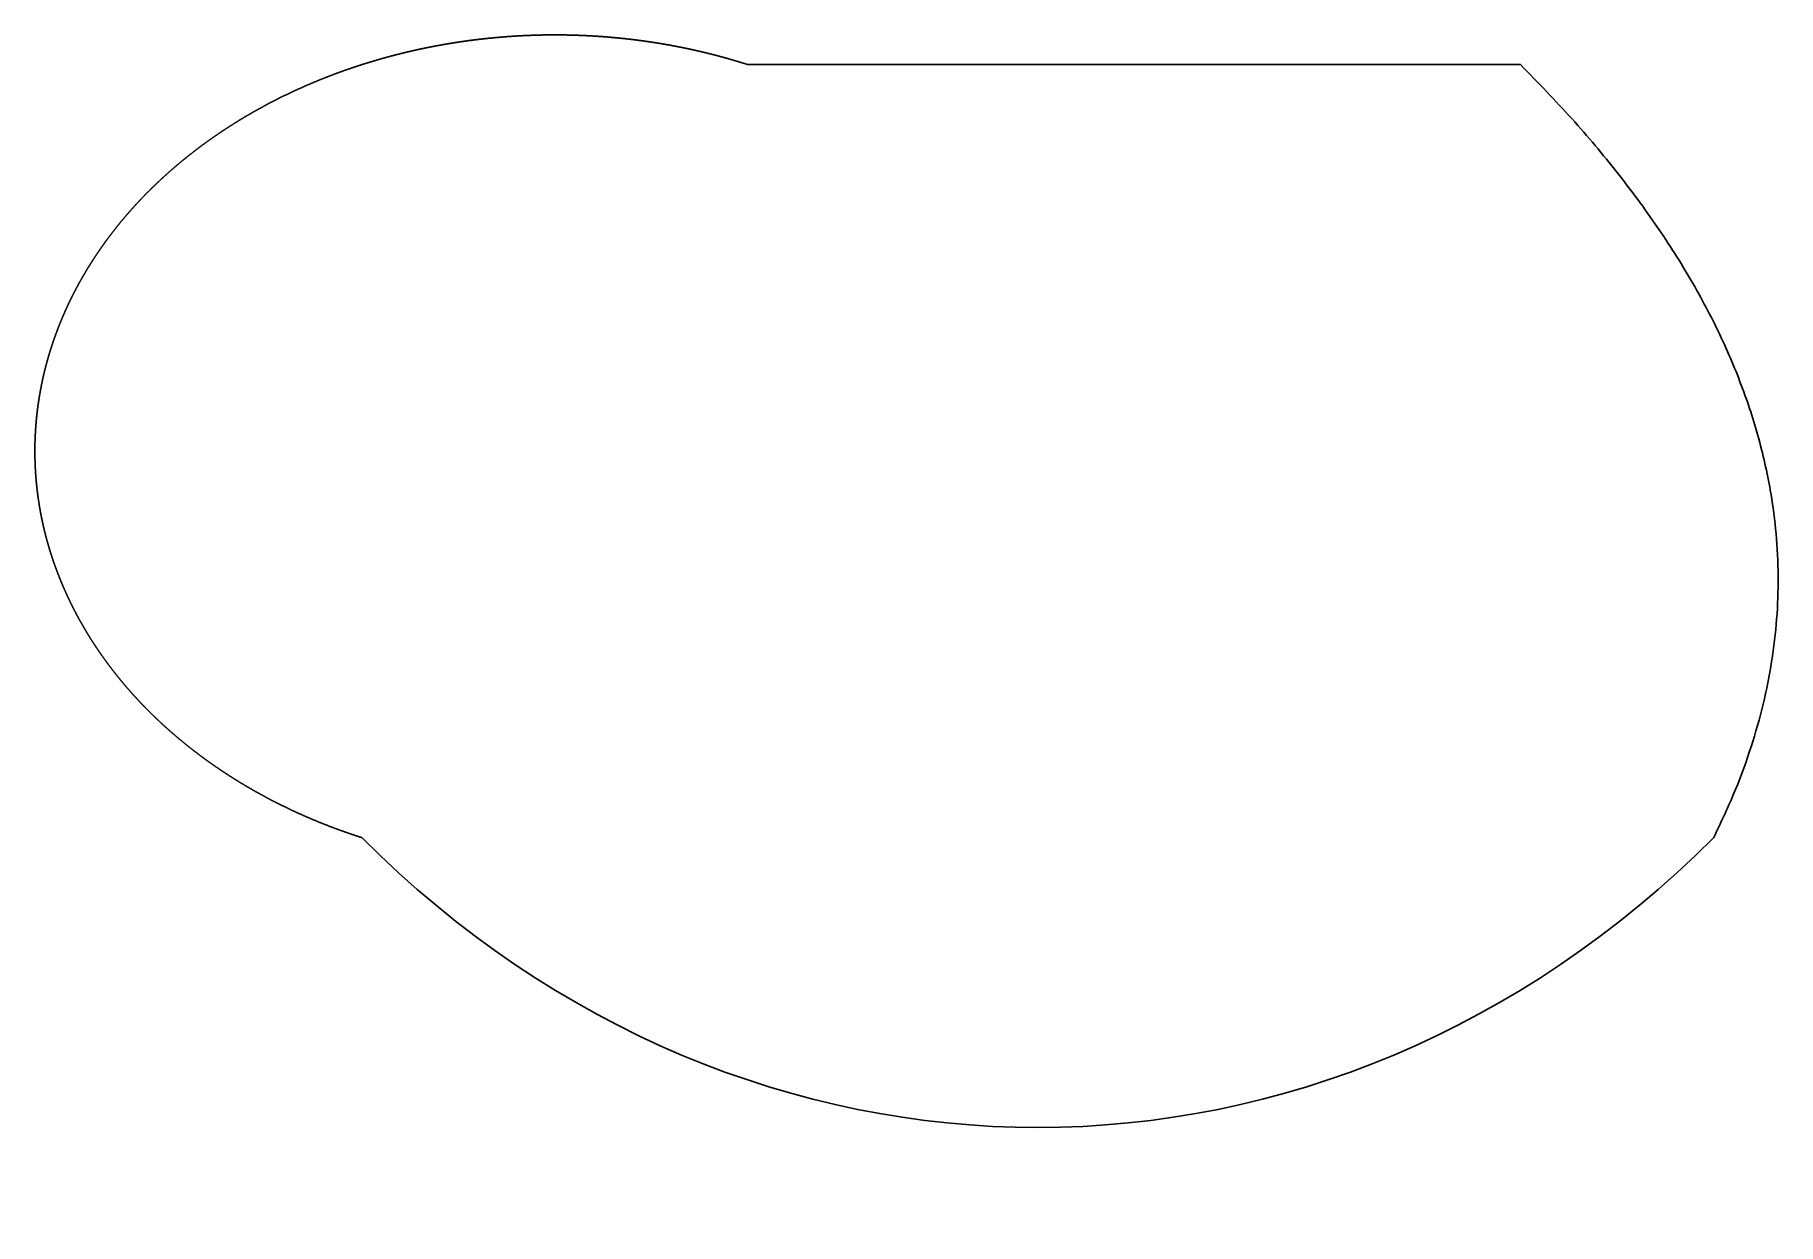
# Model space of a CAD drawing. Header units: millimetres. Extents: x 10 to 100.3, y 5 to 66.5.
import ezdxf

# ---------------------------------------------------------------- set-up
doc = ezdxf.new("R2010")
doc.units = ezdxf.units.MM
doc.layers.add('CUT', color=7, linetype='Continuous')

msp = doc.modelspace()

# ---------------------------------------------------------------- linework, layer by layer
at = {"layer": 'CUT'}
for points, degree in [([(30.512, 65.921), (30.194, 65.857)], 1), ([(30.831, 65.982), (30.512, 65.921)], 1), ([(31.151, 66.039), (30.831, 65.982)], 1), ([(31.472, 66.094), (31.151, 66.039)], 1), ([(31.793, 66.146), (31.472, 66.094)], 1), ([(32.115, 66.194), (31.793, 66.146)], 1), ([(32.438, 66.239), (32.115, 66.194)], 1), ([(32.762, 66.282), (32.438, 66.239)], 1), ([(33.086, 66.321), (32.762, 66.282)], 1), ([(33.411, 66.356), (33.086, 66.321)], 1), ([(33.736, 66.389), (33.411, 66.356)], 1), ([(34.062, 66.418), (33.736, 66.389)], 1), ([(34.388, 66.445), (34.062, 66.418)], 1), ([(34.715, 66.468), (34.388, 66.445)], 1), ([(35.042, 66.488), (34.715, 66.468)], 1), ([(35.369, 66.505), (35.042, 66.488)], 1), ([(35.696, 66.518), (35.369, 66.505)], 1), ([(36.024, 66.529), (35.696, 66.518)], 1), ([(36.352, 66.536), (36.024, 66.529)], 1), ([(36.679, 66.54), (36.352, 66.536)], 1), ([(37.007, 66.541), (36.679, 66.54)], 1), ([(37.335, 66.538), (37.007, 66.541)], 1), ([(37.663, 66.533), (37.335, 66.538)], 1), ([(37.991, 66.524), (37.663, 66.533)], 1), ([(38.318, 66.512), (37.991, 66.524)], 1), ([(38.646, 66.497), (38.318, 66.512)], 1), ([(38.973, 66.478), (38.646, 66.497)], 1), ([(39.299, 66.457), (38.973, 66.478)], 1), ([(39.626, 66.432), (39.299, 66.457)], 1), ([(39.952, 66.404), (39.626, 66.432)], 1), ([(40.277, 66.373), (39.952, 66.404)], 1), ([(40.602, 66.339), (40.277, 66.373)], 1), ([(40.927, 66.302), (40.602, 66.339)], 1), ([(41.251, 66.261), (40.927, 66.302)], 1), ([(41.574, 66.217), (41.251, 66.261)], 1), ([(41.897, 66.17), (41.574, 66.217)], 1), ([(42.219, 66.12), (41.897, 66.17)], 1), ([(42.54, 66.067), (42.219, 66.12)], 1), ([(42.86, 66.011), (42.54, 66.067)], 1), ([(43.179, 65.952), (42.86, 66.011)], 1), ([(43.498, 65.889), (43.179, 65.952)], 1), ([(27.077, 65.048), (26.773, 64.951)], 1), ([(27.383, 65.143), (27.077, 65.048)], 1), ([(27.691, 65.234), (27.383, 65.143)], 1), ([(27.999, 65.322), (27.691, 65.234)], 1), ([(28.309, 65.408), (27.999, 65.322)], 1), ([(28.62, 65.49), (28.309, 65.408)], 1), ([(28.933, 65.57), (28.62, 65.49)], 1), ([(29.247, 65.646), (28.933, 65.57)], 1), ([(29.561, 65.719), (29.247, 65.646)], 1), ([(29.877, 65.79), (29.561, 65.719)], 1), ([(30.194, 65.857), (29.877, 65.79)], 1), ([(43.815, 65.824), (43.498, 65.889)], 1), ([(44.132, 65.755), (43.815, 65.824)], 1), ([(44.447, 65.683), (44.132, 65.755)], 1), ([(44.761, 65.608), (44.447, 65.683)], 1), ([(45.074, 65.531), (44.761, 65.608)], 1), ([(45.386, 65.45), (45.074, 65.531)], 1), ([(45.697, 65.366), (45.386, 65.45)], 1), ([(46.006, 65.279), (45.697, 65.366)], 1), ([(46.314, 65.189), (46.006, 65.279)], 1), ([(46.621, 65.096), (46.314, 65.189)], 1), ([(46.926, 65), (46.621, 65.096)], 1), ([(86.926, 65), (46.926, 65)], 1), ([(96.926, 25), (106.926, 45), (86.926, 65)], 2), ([(24.687, 64.187), (24.396, 64.066)], 1), ([(24.98, 64.305), (24.687, 64.187)], 1), ([(25.274, 64.419), (24.98, 64.305)], 1), ([(25.571, 64.532), (25.274, 64.419)], 1), ([(25.869, 64.641), (25.571, 64.532)], 1), ([(26.169, 64.747), (25.869, 64.641)], 1), ([(26.47, 64.85), (26.169, 64.747)], 1), ([(26.773, 64.951), (26.47, 64.85)], 1), ([(22.689, 63.284), (22.412, 63.143)], 1), ([(22.969, 63.421), (22.689, 63.284)], 1), ([(23.25, 63.555), (22.969, 63.421)], 1), ([(23.534, 63.687), (23.25, 63.555)], 1), ([(23.819, 63.816), (23.534, 63.687)], 1), ([(24.106, 63.943), (23.819, 63.816)], 1), ([(24.396, 64.066), (24.106, 63.943)], 1), ([(21.059, 62.403), (20.795, 62.248)], 1), ([(21.325, 62.557), (21.059, 62.403)], 1), ([(21.594, 62.707), (21.325, 62.557)], 1), ([(21.864, 62.855), (21.594, 62.707)], 1), ([(22.137, 63.001), (21.864, 62.855)], 1), ([(22.412, 63.143), (22.137, 63.001)], 1), ([(19.513, 61.43), (19.265, 61.26)], 1), ([(19.765, 61.599), (19.513, 61.43)], 1), ([(20.019, 61.765), (19.765, 61.599)], 1), ([(20.275, 61.928), (20.019, 61.765)], 1), ([(20.534, 62.089), (20.275, 61.928)], 1), ([(20.795, 62.248), (20.534, 62.089)], 1), ([(18.296, 60.552), (18.061, 60.37)], 1), ([(18.534, 60.733), (18.296, 60.552)], 1), ([(18.775, 60.911), (18.534, 60.733)], 1), ([(19.019, 61.086), (18.775, 60.911)], 1), ([(19.265, 61.26), (19.019, 61.086)], 1), ([(17.148, 59.617), (16.927, 59.423)], 1), ([(17.372, 59.808), (17.148, 59.617)], 1), ([(17.599, 59.998), (17.372, 59.808)], 1), ([(17.828, 60.185), (17.599, 59.998)], 1), ([(18.061, 60.37), (17.828, 60.185)], 1), ([(16.282, 58.829), (16.073, 58.627)], 1), ([(16.494, 59.029), (16.282, 58.829)], 1), ([(16.709, 59.227), (16.494, 59.029)], 1), ([(16.927, 59.423), (16.709, 59.227)], 1), ([(15.268, 57.799), (15.075, 57.587)], 1), ([(15.464, 58.009), (15.268, 57.799)], 1), ([(15.664, 58.217), (15.464, 58.009)], 1), ([(15.867, 58.423), (15.664, 58.217)], 1), ([(16.073, 58.627), (15.867, 58.423)], 1), ([(14.515, 56.94), (14.335, 56.721)], 1), ([(14.698, 57.157), (14.515, 56.94)], 1), ([(14.885, 57.373), (14.698, 57.157)], 1), ([(15.075, 57.587), (14.885, 57.373)], 1), ([(13.815, 56.053), (13.648, 55.827)], 1), ([(13.985, 56.277), (13.815, 56.053)], 1), ([(14.158, 56.5), (13.985, 56.277)], 1), ([(14.335, 56.721), (14.158, 56.5)], 1), ([(13.17, 55.139), (13.017, 54.907)], 1), ([(13.326, 55.37), (13.17, 55.139)], 1), ([(13.485, 55.599), (13.326, 55.37)], 1), ([(13.648, 55.827), (13.485, 55.599)], 1), ([(12.581, 54.202), (12.442, 53.964)], 1), ([(12.722, 54.439), (12.581, 54.202)], 1), ([(12.868, 54.674), (12.722, 54.439)], 1), ([(13.017, 54.907), (12.868, 54.674)], 1), ([(12.177, 53.485), (12.049, 53.243)], 1), ([(12.308, 53.725), (12.177, 53.485)], 1), ([(12.442, 53.964), (12.308, 53.725)], 1), ([(11.69, 52.511), (11.577, 52.264)], 1), ([(11.806, 52.756), (11.69, 52.511)], 1), ([(11.926, 53), (11.806, 52.756)], 1), ([(12.049, 53.243), (11.926, 53)], 1), ([(11.263, 51.519), (11.165, 51.268)], 1), ([(11.364, 51.768), (11.263, 51.519)], 1), ([(11.469, 52.017), (11.364, 51.768)], 1), ([(11.577, 52.264), (11.469, 52.017)], 1), ([(10.982, 50.765), (10.896, 50.511)], 1), ([(11.072, 51.017), (10.982, 50.765)], 1), ([(11.165, 51.268), (11.072, 51.017)], 1), ([(10.662, 49.747), (10.592, 49.491)], 1), ([(10.736, 50.003), (10.662, 49.747)], 1), ([(10.814, 50.257), (10.736, 50.003)], 1), ([(10.896, 50.511), (10.814, 50.257)], 1), ([(10.463, 48.977), (10.404, 48.719)], 1), ([(10.525, 49.234), (10.463, 48.977)], 1), ([(10.592, 49.491), (10.525, 49.234)], 1), ([(10.252, 47.941), (10.209, 47.681)], 1), ([(10.299, 48.201), (10.252, 47.941)], 1), ([(10.35, 48.46), (10.299, 48.201)], 1), ([(10.404, 48.719), (10.35, 48.46)], 1), ([(10.136, 47.16), (10.105, 46.899)], 1), ([(10.171, 47.421), (10.136, 47.16)], 1), ([(10.209, 47.681), (10.171, 47.421)], 1), ([(10.036, 46.114), (10.021, 45.852)], 1), ([(10.055, 46.376), (10.036, 46.114)], 1), ([(10.078, 46.637), (10.055, 46.376)], 1), ([(10.105, 46.899), (10.078, 46.637)], 1), ([(10.003, 45.328), (10, 45.065)], 1), ([(10.01, 45.59), (10.003, 45.328)], 1), ([(10.021, 45.852), (10.01, 45.59)], 1), ([(10, 45.065), (10.001, 44.803)], 1), ([(10.001, 44.803), (10.006, 44.541)], 1), ([(10.006, 44.541), (10.015, 44.278)], 1), ([(10.015, 44.278), (10.028, 44.016)], 1), ([(10.028, 44.016), (10.045, 43.754)], 1), ([(10.045, 43.754), (10.066, 43.493)], 1), ([(10.066, 43.493), (10.091, 43.231)], 1), ([(10.091, 43.231), (10.12, 42.97)], 1), ([(10.12, 42.97), (10.153, 42.709)], 1), ([(10.153, 42.709), (10.19, 42.448)], 1), ([(10.19, 42.448), (10.23, 42.188)], 1), ([(10.23, 42.188), (10.275, 41.928)], 1), ([(10.275, 41.928), (10.324, 41.669)], 1), ([(10.324, 41.669), (10.377, 41.41)], 1), ([(10.377, 41.41), (10.433, 41.152)], 1), ([(10.433, 41.152), (10.494, 40.894)], 1), ([(10.494, 40.894), (10.558, 40.637)], 1), ([(10.558, 40.637), (10.627, 40.38)], 1), ([(10.627, 40.38), (10.699, 40.124)], 1), ([(10.699, 40.124), (10.775, 39.869)], 1), ([(10.775, 39.869), (10.855, 39.615)], 1), ([(10.855, 39.615), (10.939, 39.361)], 1), ([(10.939, 39.361), (11.027, 39.108)], 1), ([(11.027, 39.108), (11.118, 38.857)], 1), ([(11.118, 38.857), (11.214, 38.606)], 1), ([(11.214, 38.606), (11.313, 38.356)], 1), ([(11.313, 38.356), (11.416, 38.107)], 1), ([(11.416, 38.107), (11.523, 37.859)], 1), ([(11.523, 37.859), (11.633, 37.612)], 1), ([(11.633, 37.612), (11.748, 37.366)], 1), ([(11.748, 37.366), (11.866, 37.121)], 1), ([(11.866, 37.121), (11.987, 36.878)], 1), ([(11.987, 36.878), (12.113, 36.635)], 1), ([(12.113, 36.635), (12.242, 36.394)], 1), ([(12.242, 36.394), (12.375, 36.155)], 1), ([(12.375, 36.155), (12.511, 35.916)], 1), ([(12.511, 35.916), (12.651, 35.679)], 1), ([(12.651, 35.679), (12.795, 35.443)], 1), ([(12.795, 35.443), (12.942, 35.209)], 1), ([(12.942, 35.209), (13.093, 34.976)], 1), ([(13.093, 34.976), (13.248, 34.744)], 1), ([(13.248, 34.744), (13.405, 34.515)], 1), ([(13.405, 34.515), (13.567, 34.286)], 1), ([(13.567, 34.286), (13.732, 34.059)], 1), ([(13.732, 34.059), (13.9, 33.834)], 1), ([(13.9, 33.834), (14.071, 33.611)], 1), ([(14.071, 33.611), (14.246, 33.389)], 1), ([(14.246, 33.389), (14.425, 33.169)], 1), ([(14.425, 33.169), (14.607, 32.951)], 1), ([(14.607, 32.951), (14.792, 32.734)], 1), ([(14.792, 32.734), (14.98, 32.519)], 1), ([(14.98, 32.519), (15.172, 32.307)], 1), ([(15.172, 32.307), (15.366, 32.096)], 1), ([(15.366, 32.096), (15.564, 31.887)], 1), ([(15.564, 31.887), (15.766, 31.679)], 1), ([(15.766, 31.679), (15.97, 31.474)], 1), ([(15.97, 31.474), (16.177, 31.271)], 1), ([(16.177, 31.271), (16.388, 31.07)], 1), ([(16.388, 31.07), (16.601, 30.871)], 1), ([(16.601, 30.871), (16.818, 30.674)], 1), ([(16.818, 30.674), (17.037, 30.479)], 1), ([(17.037, 30.479), (17.26, 30.287)], 1), ([(17.26, 30.287), (17.485, 30.096)], 1), ([(17.485, 30.096), (17.714, 29.908)], 1), ([(17.714, 29.908), (17.945, 29.722)], 1), ([(17.945, 29.722), (18.179, 29.538)], 1), ([(18.179, 29.538), (18.415, 29.357)], 1), ([(18.415, 29.357), (18.655, 29.178)], 1), ([(18.655, 29.178), (18.897, 29.001)], 1), ([(18.897, 29.001), (19.142, 28.826)], 1), ([(19.142, 28.826), (19.389, 28.654)], 1), ([(19.389, 28.654), (19.64, 28.485)], 1), ([(19.64, 28.485), (19.892, 28.317)], 1), ([(19.892, 28.317), (20.147, 28.153)], 1), ([(20.147, 28.153), (20.405, 27.991)], 1), ([(20.405, 27.991), (20.665, 27.831)], 1), ([(20.665, 27.831), (20.928, 27.674)], 1), ([(20.928, 27.674), (21.193, 27.519)], 1), ([(21.193, 27.519), (21.46, 27.367)], 1), ([(21.46, 27.367), (21.729, 27.218)], 1), ([(21.729, 27.218), (22.001, 27.071)], 1), ([(22.001, 27.071), (22.275, 26.927)], 1), ([(22.275, 26.927), (22.551, 26.786)], 1), ([(22.551, 26.786), (22.83, 26.647)], 1), ([(22.83, 26.647), (23.11, 26.511)], 1), ([(23.11, 26.511), (23.392, 26.378)], 1), ([(23.392, 26.378), (23.677, 26.247)], 1), ([(23.677, 26.247), (23.963, 26.12)], 1), ([(23.963, 26.12), (24.252, 25.995)], 1), ([(24.252, 25.995), (24.542, 25.873)], 1), ([(24.542, 25.873), (24.834, 25.754)], 1), ([(24.834, 25.754), (25.128, 25.637)], 1), ([(25.128, 25.637), (25.423, 25.524)], 1), ([(25.423, 25.524), (25.72, 25.413)], 1), ([(25.72, 25.413), (26.019, 25.306)], 1), ([(26.019, 25.306), (26.32, 25.201)], 1), ([(26.32, 25.201), (26.622, 25.099)], 1), ([(26.622, 25.099), (26.926, 25)], 1), ([(26.926, 25), (46.926, 5), (76.926, 5), (96.926, 25)], 3)]:
    msp.add_open_spline(points, degree=degree, dxfattribs=at)

doc.saveas('drawing.dxf')
